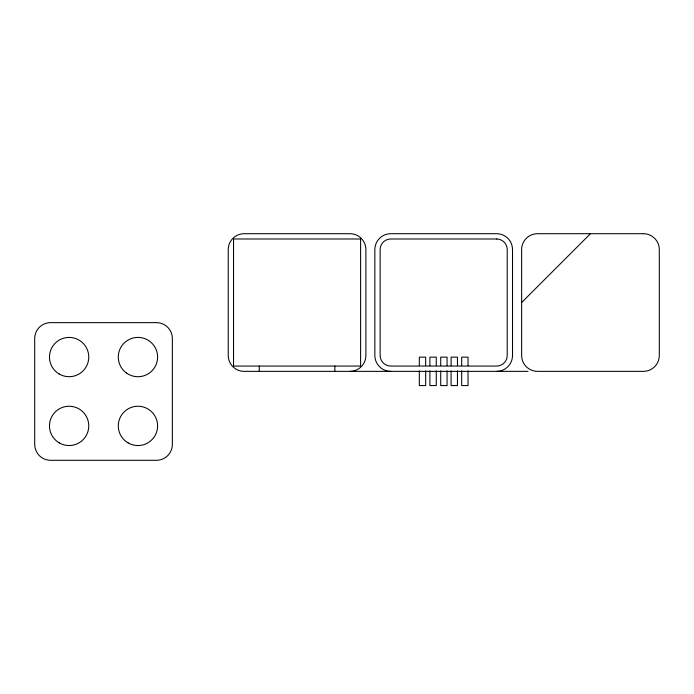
<?xml version="1.0" encoding="UTF-8"?>
<svg xmlns="http://www.w3.org/2000/svg" width="694" height="694" viewBox="0 0 694 694"><rect width="100%" height="100%" fill="white"/><g stroke="black" fill="none" stroke-linecap="round" stroke-linejoin="round"><path stroke-width="1.04" d="M521.636 302.523L590.473 233.696M528.03 371.359L244.123 371.359A15.884 15.884 0 0 1 228.239 355.475L228.239 249.58A15.884 15.884 0 0 1 244.123 233.696L350.01 233.696A15.884 15.884 0 0 1 365.894 249.58L365.894 355.475A15.884 15.884 0 0 1 350.01 371.359M468.034 365.565L468.034 357.141L461.675 357.141L461.675 365.565M468.034 370.83L468.034 385.569L461.675 385.569L461.675 370.83M457.441 365.565L457.441 357.141L451.091 357.141L451.091 365.565M457.441 370.83L457.441 385.569L451.091 385.569L451.091 370.83M447.066 365.565L447.066 357.141L440.716 357.141L440.716 365.565M447.066 370.83L447.066 385.569L440.716 385.569L440.716 370.83M436.266 365.565L436.266 357.141L429.907 357.141L429.907 365.565M436.266 370.83L436.266 385.569L429.907 385.569L429.907 370.83M425.674 365.565L425.674 357.141L419.323 357.141L419.323 365.565M425.674 370.83L425.674 385.569L419.323 385.569L419.323 370.83M334.872 366.059L334.872 371.359M259.261 366.059L259.261 371.359M390.731 371.359A15.884 15.884 0 0 1 374.847 355.475L374.847 249.58A15.884 15.884 0 0 1 390.731 233.696L496.626 233.696A15.884 15.884 0 0 1 512.51 249.58L512.51 355.475A15.884 15.884 0 0 1 496.626 371.359M643.416 233.696L537.52 233.696A15.884 15.884 0 0 0 521.636 249.58L521.636 355.475A15.884 15.884 0 0 0 537.52 371.359L643.416 371.359A15.884 15.884 0 0 0 659.3 355.475L659.3 249.58A15.884 15.884 0 0 0 643.416 233.696M360.602 238.988L233.531 238.988L233.531 366.059L360.602 366.059L360.602 238.988M496.626 238.988L390.731 238.988A10.592 10.592 0 0 0 380.139 249.58L380.139 355.475A10.592 10.592 0 0 0 390.731 366.059L496.626 366.059A10.592 10.592 0 0 0 507.21 355.475L507.21 249.58A10.592 10.592 0 0 0 496.626 238.988M156.48 322.641L50.584 322.641A15.884 15.884 0 0 0 34.7 338.525L34.7 444.42A15.884 15.884 0 0 0 50.584 460.304L156.48 460.304A15.884 15.884 0 0 0 172.364 444.42L172.364 338.525A15.884 15.884 0 0 0 156.48 322.641M59.294 442.911A19.649 19.649 0 0 0 88.763 425.89A19.649 19.649 0 0 0 59.294 408.87A19.649 19.649 0 0 0 59.294 442.911M128.121 442.911A19.649 19.649 0 0 0 157.599 425.89A19.649 19.649 0 0 0 128.121 408.87A19.649 19.649 0 0 0 128.121 442.911M126.629 373.129A19.649 19.649 0 0 0 157.521 358.824A19.649 19.649 0 0 0 129.691 339.227A19.649 19.649 0 0 0 126.629 373.129M59.294 374.075A19.649 19.649 0 0 0 88.763 357.063A19.649 19.649 0 0 0 59.294 340.043A19.649 19.649 0 0 0 59.294 374.075"/></g></svg>
